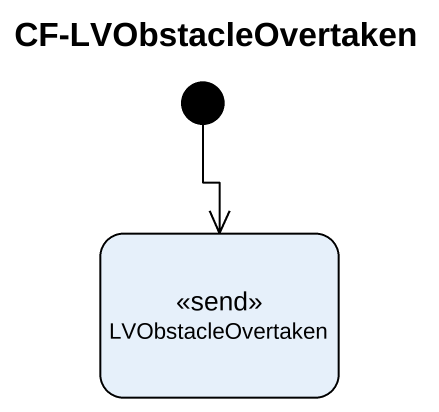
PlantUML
@startuml
title CF-LVObstacleOvertaken
hide empty description
state LVObstacleOvertaken <<send>>
[*] --> LVObstacleOvertaken
@enduml
